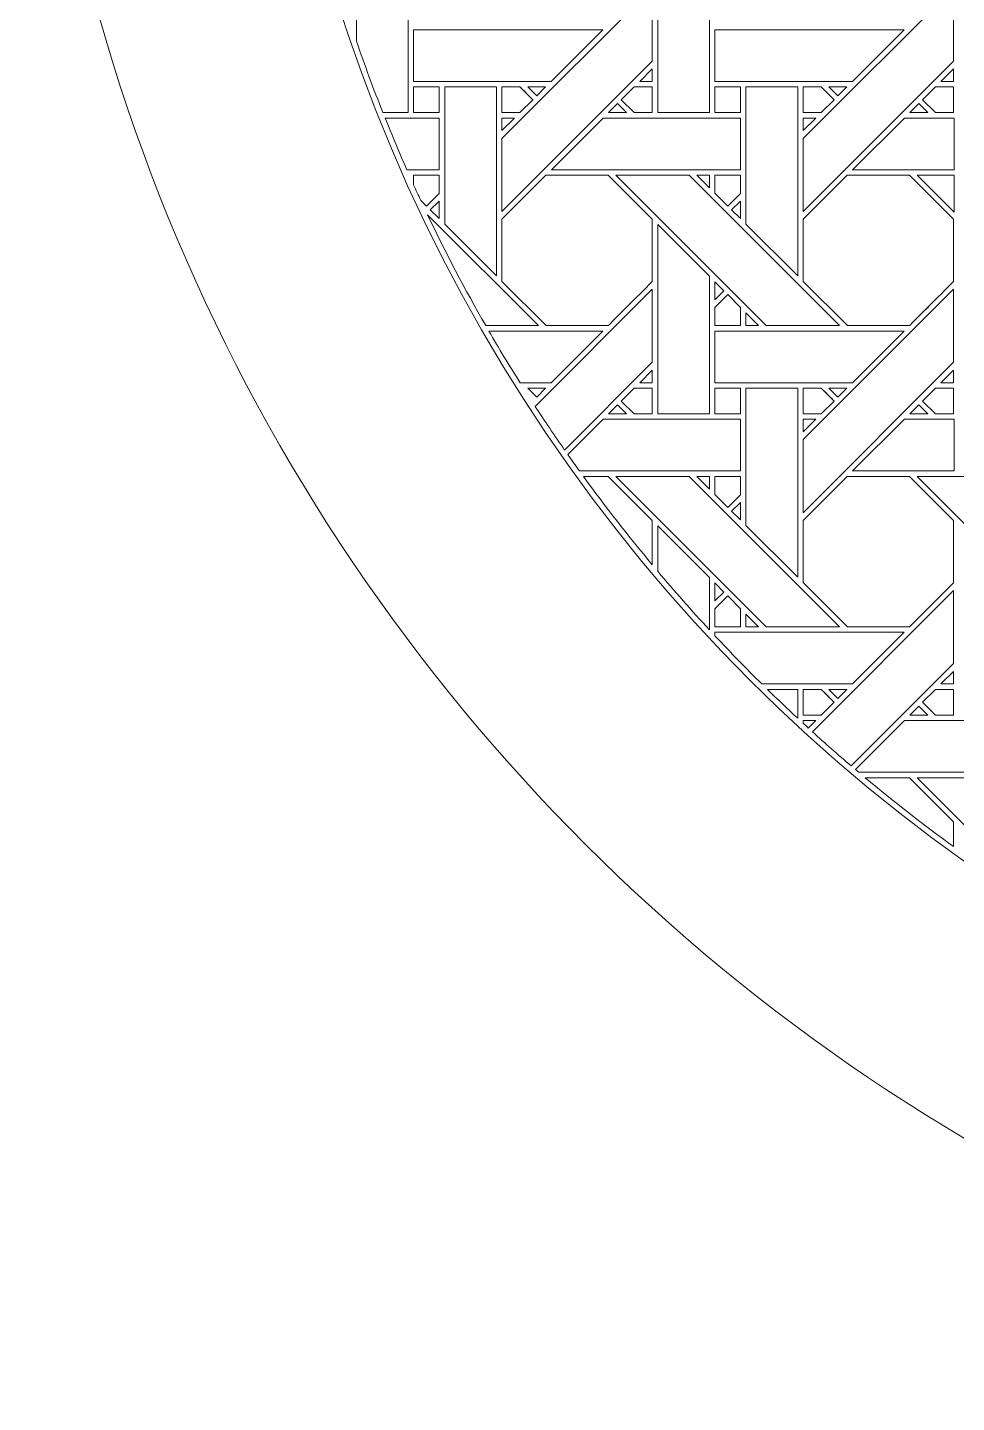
# Model space of a CAD drawing. Header units: inches. Extents: x 6.4 to 18.4, y 3.1 to 15.1.
# Drawn here: x 6.383 to 9.308, y 3.095 to 7.425 of the extents above; entities that cross this region are included whole.
import ezdxf

# ---------------------------------------------------------------- set-up
doc = ezdxf.new("R2010")
doc.units = ezdxf.units.IN
doc.header["$MEASUREMENT"] = 0
doc.layers.add('Design', color=7, linetype='Continuous', lineweight=0)

msp = doc.modelspace()

# ---------------------------------------------------------------- linework, layer by layer
at = {"layer": 'Design'}
for points, knots in [([(12.3829, 15.0948), (9.0691, 15.0948), (6.3829, 12.4085), (6.3829, 9.0948), (6.3829, 5.7811), (9.0691, 3.0948), (12.3829, 3.0948), (15.6966, 3.0948), (18.3829, 5.7811), (18.3829, 9.0948), (18.3829, 12.4085), (15.6966, 15.0948), (12.3829, 15.0948)], [0, 0, 0, 0, 1, 1, 1, 2, 2, 2, 3, 3, 3, 4, 4, 4, 4]), ([(12.3829, 14.3629), (9.4733, 14.3629), (7.1147, 12.0043), (7.1147, 9.0948), (7.1147, 6.1852), (9.4733, 3.8266), (12.3829, 3.8266), (15.2924, 3.8266), (17.651, 6.1852), (17.651, 9.0948), (17.651, 12.0043), (15.2924, 14.3629), (12.3829, 14.3629)], [0, 0, 0, 0, 1, 1, 1, 2, 2, 2, 3, 3, 3, 4, 4, 4, 4]), ([(7.4188, 7.3816), (7.4188, 7.3816), (7.4188, 7.7528), (7.4188, 7.7528), (7.4188, 7.7528), (7.5816, 7.5906), (7.5816, 7.5906), (7.5816, 7.5906), (7.5816, 7.157), (7.5816, 7.157), (7.5816, 7.157), (7.5021, 7.157), (7.5021, 7.157), (7.4727, 7.231), (7.4449, 7.3059), (7.4188, 7.3816)], [0, 0, 0, 0, 1, 1, 1, 2, 2, 2, 3, 3, 3, 4, 4, 4, 5, 5, 5, 5]), ([(8.5303, 7.5906), (8.5303, 7.5906), (8.5303, 7.157), (8.5303, 7.157), (8.5303, 7.157), (8.3676, 7.157), (8.3676, 7.157), (8.3676, 7.157), (8.3676, 7.7528), (8.3676, 7.7528), (8.3676, 7.7528), (8.5303, 7.5906), (8.5303, 7.5906)], [0, 0, 0, 0, 1, 1, 1, 2, 2, 2, 3, 3, 3, 4, 4, 4, 4]), ([(7.8768, 7.0756), (7.8768, 7.0756), (8.3504, 7.5492), (8.3504, 7.5492), (8.3504, 7.5492), (8.3504, 7.3192), (8.3504, 7.3192), (8.3504, 7.3192), (7.8768, 6.8455), (7.8768, 6.8455), (7.8768, 6.8455), (7.8768, 7.0756), (7.8768, 7.0756)], [0, 0, 0, 0, 1, 1, 1, 2, 2, 2, 3, 3, 3, 4, 4, 4, 4]), ([(8.8255, 7.0756), (8.8255, 7.0756), (9.2992, 7.5492), (9.2992, 7.5492), (9.2992, 7.5492), (9.2992, 7.3192), (9.2992, 7.3192), (9.2992, 7.3192), (8.8255, 6.8455), (8.8255, 6.8455), (8.8255, 6.8455), (8.8255, 7.0756), (8.8255, 7.0756)], [0, 0, 0, 0, 1, 1, 1, 2, 2, 2, 3, 3, 3, 4, 4, 4, 4]), ([(7.5989, 7.255), (7.5989, 7.255), (7.5989, 7.4177), (7.5989, 7.4177), (7.5989, 7.4177), (8.1946, 7.4177), (8.1946, 7.4177), (8.1946, 7.4177), (8.0319, 7.255), (8.0319, 7.255), (8.0319, 7.255), (7.5989, 7.255), (7.5989, 7.255)], [0, 0, 0, 0, 1, 1, 1, 2, 2, 2, 3, 3, 3, 4, 4, 4, 4]), ([(8.5476, 7.255), (8.5476, 7.255), (8.5476, 7.4177), (8.5476, 7.4177), (8.5476, 7.4177), (9.1433, 7.4177), (9.1433, 7.4177), (9.1433, 7.4177), (8.9806, 7.255), (8.9806, 7.255), (8.9806, 7.255), (8.5476, 7.255), (8.5476, 7.255)], [0, 0, 0, 0, 1, 1, 1, 2, 2, 2, 3, 3, 3, 4, 4, 4, 4]), ([(8.3107, 7.255), (8.3107, 7.255), (8.3504, 7.2948), (8.3504, 7.2948), (8.3504, 7.2948), (8.3504, 7.255), (8.3504, 7.255), (8.3504, 7.255), (8.3107, 7.255), (8.3107, 7.255)], [0, 0, 0, 0, 1, 1, 1, 2, 2, 2, 3, 3, 3, 3]), ([(9.2594, 7.255), (9.2594, 7.255), (9.2992, 7.2948), (9.2992, 7.2948), (9.2992, 7.2948), (9.2992, 7.255), (9.2992, 7.255), (9.2992, 7.255), (9.2594, 7.255), (9.2594, 7.255)], [0, 0, 0, 0, 1, 1, 1, 2, 2, 2, 3, 3, 3, 3]), ([(7.6791, 7.1569), (7.6791, 7.1569), (7.5989, 7.1569), (7.5989, 7.1569), (7.5989, 7.1569), (7.5989, 7.2377), (7.5989, 7.2377), (7.5989, 7.2377), (7.6791, 7.2377), (7.6791, 7.2377), (7.6791, 7.2377), (7.6791, 7.1569), (7.6791, 7.1569)], [0, 0, 0, 0, 1, 1, 1, 2, 2, 2, 3, 3, 3, 4, 4, 4, 4]), ([(7.5989, 7.2377), (7.5989, 7.2377), (7.6791, 7.2377), (7.6791, 7.2377), (7.6791, 7.2377), (7.6791, 7.1569), (7.6791, 7.1569), (7.6791, 7.1569), (7.5989, 7.1569), (7.5989, 7.1569), (7.5989, 7.1569), (7.5989, 7.2377), (7.5989, 7.2377)], [0, 0, 0, 0, 1, 1, 1, 2, 2, 2, 3, 3, 3, 4, 4, 4, 4]), ([(7.8596, 7.2377), (7.8596, 7.2377), (7.8596, 6.6426), (7.8596, 6.6426), (7.8596, 6.6426), (7.6967, 6.8055), (7.6967, 6.8055), (7.6967, 6.8055), (7.6967, 7.2377), (7.6967, 7.2377), (7.6967, 7.2377), (7.8596, 7.2377), (7.8596, 7.2377)], [0, 0, 0, 0, 1, 1, 1, 2, 2, 2, 3, 3, 3, 4, 4, 4, 4]), ([(7.8767, 7.2377), (7.8767, 7.2377), (7.9338, 7.2377), (7.9338, 7.2377), (7.9389, 7.2326), (7.9697, 7.2018), (7.9741, 7.1974), (7.9741, 7.1974), (7.9337, 7.1569), (7.9337, 7.1569), (7.9337, 7.1569), (7.8767, 7.1569), (7.8767, 7.1569), (7.8767, 7.1569), (7.8767, 7.2377), (7.8767, 7.2377)], [0, 0, 0, 0, 1, 1, 1, 2, 2, 2, 3, 3, 3, 4, 4, 4, 5, 5, 5, 5]), ([(7.959, 7.2125), (7.959, 7.2125), (7.9741, 7.1974), (7.9741, 7.1974), (7.9741, 7.1974), (7.9337, 7.1569), (7.9337, 7.1569), (7.9337, 7.1569), (7.8767, 7.1569), (7.8767, 7.1569), (7.8767, 7.1569), (7.8767, 7.2377), (7.8767, 7.2377), (7.8767, 7.2377), (7.9338, 7.2377), (7.9338, 7.2377), (7.9393, 7.2323), (7.9496, 7.222), (7.959, 7.2125)], [0, 0, 0, 0, 1, 1, 1, 2, 2, 2, 3, 3, 3, 4, 4, 4, 5, 5, 5, 6, 6, 6, 6]), ([(7.9582, 7.2377), (7.9582, 7.2377), (8.0146, 7.2377), (8.0146, 7.2377), (8.0146, 7.2377), (7.9864, 7.2096), (7.9864, 7.2096), (7.9864, 7.2096), (7.9582, 7.2377), (7.9582, 7.2377)], [0, 0, 0, 0, 1, 1, 1, 2, 2, 2, 3, 3, 3, 3]), ([(8.3504, 7.1569), (8.3504, 7.1569), (8.2933, 7.1569), (8.2933, 7.1569), (8.2933, 7.1569), (8.2529, 7.1973), (8.2529, 7.1973), (8.2529, 7.1973), (8.2933, 7.2377), (8.2933, 7.2377), (8.2933, 7.2377), (8.3504, 7.2377), (8.3504, 7.2377), (8.3504, 7.2377), (8.3504, 7.1569), (8.3504, 7.1569)], [0, 0, 0, 0, 1, 1, 1, 2, 2, 2, 3, 3, 3, 4, 4, 4, 5, 5, 5, 5]), ([(8.2529, 7.1973), (8.2529, 7.1973), (8.2933, 7.2377), (8.2933, 7.2377), (8.2933, 7.2377), (8.3504, 7.2377), (8.3504, 7.2377), (8.3504, 7.2377), (8.3504, 7.1569), (8.3504, 7.1569), (8.3504, 7.1569), (8.2933, 7.1569), (8.2933, 7.1569), (8.2933, 7.1569), (8.2529, 7.1973), (8.2529, 7.1973)], [0, 0, 0, 0, 1, 1, 1, 2, 2, 2, 3, 3, 3, 4, 4, 4, 5, 5, 5, 5]), ([(8.5476, 7.1569), (8.5476, 7.1569), (8.5476, 7.2377), (8.5476, 7.2377), (8.5476, 7.2377), (8.6278, 7.2377), (8.6278, 7.2377), (8.6278, 7.2377), (8.6278, 7.1569), (8.6278, 7.1569), (8.6278, 7.1569), (8.5476, 7.1569), (8.5476, 7.1569)], [0, 0, 0, 0, 1, 1, 1, 2, 2, 2, 3, 3, 3, 4, 4, 4, 4]), ([(8.5476, 7.2377), (8.5476, 7.2377), (8.6278, 7.2377), (8.6278, 7.2377), (8.6278, 7.2377), (8.6278, 7.1569), (8.6278, 7.1569), (8.6278, 7.1569), (8.5476, 7.1569), (8.5476, 7.1569), (8.5476, 7.1569), (8.5476, 7.2377), (8.5476, 7.2377)], [0, 0, 0, 0, 1, 1, 1, 2, 2, 2, 3, 3, 3, 4, 4, 4, 4]), ([(8.8083, 7.2377), (8.8083, 7.2377), (8.8083, 6.6426), (8.8083, 6.6426), (8.8083, 6.6426), (8.6454, 6.8055), (8.6454, 6.8055), (8.6454, 6.8055), (8.6454, 7.2377), (8.6454, 7.2377), (8.6454, 7.2377), (8.8083, 7.2377), (8.8083, 7.2377)], [0, 0, 0, 0, 1, 1, 1, 2, 2, 2, 3, 3, 3, 4, 4, 4, 4]), ([(8.8255, 7.2377), (8.8255, 7.2377), (8.8825, 7.2377), (8.8825, 7.2377), (8.8877, 7.2326), (8.9184, 7.2018), (8.9228, 7.1974), (8.9228, 7.1974), (8.8824, 7.1569), (8.8824, 7.1569), (8.8824, 7.1569), (8.8255, 7.1569), (8.8255, 7.1569), (8.8255, 7.1569), (8.8255, 7.2377), (8.8255, 7.2377)], [0, 0, 0, 0, 1, 1, 1, 2, 2, 2, 3, 3, 3, 4, 4, 4, 5, 5, 5, 5]), ([(8.9071, 7.2132), (8.913, 7.2073), (8.9187, 7.2015), (8.9228, 7.1974), (8.9228, 7.1974), (8.8824, 7.1569), (8.8824, 7.1569), (8.8824, 7.1569), (8.8255, 7.1569), (8.8255, 7.1569), (8.8255, 7.1569), (8.8255, 7.2377), (8.8255, 7.2377), (8.8255, 7.2377), (8.8825, 7.2377), (8.8825, 7.2377), (8.8879, 7.2324), (8.8978, 7.2225), (8.9071, 7.2132)], [0, 0, 0, 0, 1, 1, 1, 2, 2, 2, 3, 3, 3, 4, 4, 4, 5, 5, 5, 6, 6, 6, 6]), ([(8.9069, 7.2377), (8.9069, 7.2377), (8.9634, 7.2377), (8.9634, 7.2377), (8.9634, 7.2377), (8.9351, 7.2096), (8.9351, 7.2096), (8.9351, 7.2096), (8.9069, 7.2377), (8.9069, 7.2377)], [0, 0, 0, 0, 1, 1, 1, 2, 2, 2, 3, 3, 3, 3]), ([(9.2991, 7.1569), (9.2991, 7.1569), (9.242, 7.1569), (9.242, 7.1569), (9.242, 7.1569), (9.2017, 7.1973), (9.2017, 7.1973), (9.2017, 7.1973), (9.2421, 7.2377), (9.2421, 7.2377), (9.2421, 7.2377), (9.2991, 7.2377), (9.2991, 7.2377), (9.2991, 7.2377), (9.2991, 7.1569), (9.2991, 7.1569)], [0, 0, 0, 0, 1, 1, 1, 2, 2, 2, 3, 3, 3, 4, 4, 4, 5, 5, 5, 5]), ([(9.2017, 7.1973), (9.2017, 7.1973), (9.2421, 7.2377), (9.2421, 7.2377), (9.2421, 7.2377), (9.2991, 7.2377), (9.2991, 7.2377), (9.2991, 7.2377), (9.2991, 7.1569), (9.2991, 7.1569), (9.2991, 7.1569), (9.242, 7.1569), (9.242, 7.1569), (9.242, 7.1569), (9.2017, 7.1973), (9.2017, 7.1973)], [0, 0, 0, 0, 1, 1, 1, 2, 2, 2, 3, 3, 3, 4, 4, 4, 5, 5, 5, 5]), ([(8.2691, 7.157), (8.2691, 7.157), (8.2126, 7.157), (8.2126, 7.157), (8.2126, 7.157), (8.2408, 7.1852), (8.2408, 7.1852), (8.2408, 7.1852), (8.2691, 7.157), (8.2691, 7.157)], [0, 0, 0, 0, 1, 1, 1, 2, 2, 2, 3, 3, 3, 3]), ([(9.2178, 7.157), (9.2178, 7.157), (9.1613, 7.157), (9.1613, 7.157), (9.1613, 7.157), (9.1896, 7.1852), (9.1896, 7.1852), (9.1896, 7.1852), (9.2178, 7.157), (9.2178, 7.157)], [0, 0, 0, 0, 1, 1, 1, 2, 2, 2, 3, 3, 3, 3]), ([(7.509, 7.1398), (7.509, 7.1398), (7.6792, 7.1398), (7.6792, 7.1398), (7.6792, 7.1398), (7.6792, 6.977), (7.6792, 6.977), (7.6792, 6.977), (7.5776, 6.977), (7.5776, 6.977), (7.5538, 7.0308), (7.531, 7.0851), (7.509, 7.1398)], [0, 0, 0, 0, 1, 1, 1, 2, 2, 2, 3, 3, 3, 4, 4, 4, 4]), ([(7.9166, 7.1398), (7.9166, 7.1398), (7.8768, 7.1), (7.8768, 7.1), (7.8768, 7.1), (7.8768, 7.1398), (7.8768, 7.1398), (7.8768, 7.1398), (7.9166, 7.1398), (7.9166, 7.1398)], [0, 0, 0, 0, 1, 1, 1, 2, 2, 2, 3, 3, 3, 3]), ([(8.0326, 6.977), (8.0326, 6.977), (8.1954, 7.1398), (8.1954, 7.1398), (8.1954, 7.1398), (8.6279, 7.1398), (8.6279, 7.1398), (8.6279, 7.1398), (8.6279, 6.977), (8.6279, 6.977), (8.6279, 6.977), (8.0326, 6.977), (8.0326, 6.977)], [0, 0, 0, 0, 1, 1, 1, 2, 2, 2, 3, 3, 3, 4, 4, 4, 4]), ([(8.8653, 7.1398), (8.8653, 7.1398), (8.8255, 7.1), (8.8255, 7.1), (8.8255, 7.1), (8.8255, 7.1398), (8.8255, 7.1398), (8.8255, 7.1398), (8.8653, 7.1398), (8.8653, 7.1398)], [0, 0, 0, 0, 1, 1, 1, 2, 2, 2, 3, 3, 3, 3]), ([(9.1442, 7.1398), (9.1442, 7.1398), (9.3006, 7.1398), (9.3006, 7.1398), (9.3006, 7.1398), (9.3006, 6.977), (9.3006, 6.977), (9.3006, 6.977), (8.9813, 6.977), (8.9813, 6.977), (8.9813, 6.977), (9.1442, 7.1398), (9.1442, 7.1398)], [0, 0, 0, 0, 1, 1, 1, 2, 2, 2, 3, 3, 3, 4, 4, 4, 4]), ([(7.6791, 6.9023), (7.6791, 6.9023), (7.6392, 6.8623), (7.6392, 6.8623), (7.6392, 6.8623), (7.6216, 6.8799), (7.6216, 6.8799), (7.6139, 6.8964), (7.6063, 6.9128), (7.5988, 6.9294), (7.5988, 6.9294), (7.5988, 6.9599), (7.5988, 6.9599), (7.5988, 6.9599), (7.6791, 6.9599), (7.6791, 6.9599), (7.6791, 6.9599), (7.6791, 6.9023), (7.6791, 6.9023)], [0, 0, 0, 0, 1, 1, 1, 2, 2, 2, 3, 3, 3, 4, 4, 4, 5, 5, 5, 6, 6, 6, 6]), ([(7.6216, 6.8799), (7.6139, 6.8964), (7.6063, 6.9128), (7.5988, 6.9294), (7.5988, 6.9294), (7.5988, 6.9599), (7.5988, 6.9599), (7.5988, 6.9599), (7.6791, 6.9599), (7.6791, 6.9599), (7.6791, 6.9599), (7.6791, 6.9023), (7.6791, 6.9023), (7.6791, 6.9023), (7.6392, 6.8623), (7.6392, 6.8623), (7.6392, 6.8623), (7.6216, 6.8799), (7.6216, 6.8799)], [0, 0, 0, 0, 1, 1, 1, 2, 2, 2, 3, 3, 3, 4, 4, 4, 5, 5, 5, 6, 6, 6, 6]), ([(7.8767, 6.6255), (7.8767, 6.6255), (7.8767, 6.8211), (7.8767, 6.8211), (7.8767, 6.8211), (8.0154, 6.9598), (8.0154, 6.9598), (8.0154, 6.9598), (8.2116, 6.9598), (8.2116, 6.9598), (8.2116, 6.9598), (8.3504, 6.8211), (8.3504, 6.8211), (8.3504, 6.8211), (8.3504, 6.6249), (8.3504, 6.6249), (8.3326, 6.607), (8.2207, 6.4952), (8.2117, 6.4862), (8.2117, 6.4862), (8.016, 6.4862), (8.016, 6.4862), (8.016, 6.4862), (7.8767, 6.6255), (7.8767, 6.6255)], [0, 0, 0, 0, 1, 1, 1, 2, 2, 2, 3, 3, 3, 4, 4, 4, 5, 5, 5, 6, 6, 6, 7, 7, 7, 8, 8, 8, 8]), ([(7.8767, 6.8211), (7.8767, 6.8211), (8.0154, 6.9598), (8.0154, 6.9598), (8.0154, 6.9598), (8.2116, 6.9598), (8.2116, 6.9598), (8.2116, 6.9598), (8.3504, 6.8211), (8.3504, 6.8211), (8.3504, 6.8211), (8.3504, 6.6249), (8.3504, 6.6249), (8.3325, 6.6069), (8.2206, 6.4951), (8.2117, 6.4862), (8.2117, 6.4862), (8.016, 6.4862), (8.016, 6.4862), (8.016, 6.4862), (7.8767, 6.6255), (7.8767, 6.6255), (7.8767, 6.6255), (7.8767, 6.8211), (7.8767, 6.8211)], [0, 0, 0, 0, 1, 1, 1, 2, 2, 2, 3, 3, 3, 4, 4, 4, 5, 5, 5, 6, 6, 6, 7, 7, 7, 8, 8, 8, 8]), ([(8.2359, 6.9599), (8.2359, 6.9599), (8.4669, 6.9599), (8.4669, 6.9599), (8.4669, 6.9599), (8.9405, 6.4862), (8.9405, 6.4862), (8.9405, 6.4862), (8.7095, 6.4862), (8.7095, 6.4862), (8.7095, 6.4862), (8.2359, 6.9599), (8.2359, 6.9599)], [0, 0, 0, 0, 1, 1, 1, 2, 2, 2, 3, 3, 3, 4, 4, 4, 4]), ([(8.5304, 6.9599), (8.5304, 6.9599), (8.5304, 6.9201), (8.5304, 6.9201), (8.5304, 6.9201), (8.491, 6.9599), (8.491, 6.9599), (8.491, 6.9599), (8.5304, 6.9599), (8.5304, 6.9599)], [0, 0, 0, 0, 1, 1, 1, 2, 2, 2, 3, 3, 3, 3]), ([(8.5476, 6.9599), (8.5476, 6.9599), (8.6278, 6.9599), (8.6278, 6.9599), (8.6278, 6.9599), (8.6278, 6.9023), (8.6278, 6.9023), (8.6278, 6.9023), (8.5879, 6.8623), (8.5879, 6.8623), (8.5879, 6.8623), (8.5476, 6.9027), (8.5476, 6.9027), (8.5476, 6.9027), (8.5476, 6.9599), (8.5476, 6.9599)], [0, 0, 0, 0, 1, 1, 1, 2, 2, 2, 3, 3, 3, 4, 4, 4, 5, 5, 5, 5]), ([(8.5879, 6.8623), (8.5879, 6.8623), (8.5476, 6.9027), (8.5476, 6.9027), (8.5476, 6.9027), (8.5476, 6.9599), (8.5476, 6.9599), (8.5476, 6.9599), (8.6278, 6.9599), (8.6278, 6.9599), (8.6278, 6.9599), (8.6278, 6.9023), (8.6278, 6.9023), (8.6278, 6.9023), (8.5879, 6.8623), (8.5879, 6.8623)], [0, 0, 0, 0, 1, 1, 1, 2, 2, 2, 3, 3, 3, 4, 4, 4, 5, 5, 5, 5]), ([(8.8255, 6.8211), (8.8255, 6.8211), (8.9642, 6.9598), (8.9642, 6.9598), (8.9642, 6.9598), (9.1604, 6.9598), (9.1604, 6.9598), (9.1604, 6.9598), (9.2991, 6.8211), (9.2991, 6.8211), (9.2991, 6.8211), (9.2991, 6.6249), (9.2991, 6.6249), (9.2813, 6.607), (9.1694, 6.4952), (9.1604, 6.4862), (9.1604, 6.4862), (8.9647, 6.4862), (8.9647, 6.4862), (8.9647, 6.4862), (8.8255, 6.6255), (8.8255, 6.6255), (8.8255, 6.6255), (8.8255, 6.8211), (8.8255, 6.8211)], [0, 0, 0, 0, 1, 1, 1, 2, 2, 2, 3, 3, 3, 4, 4, 4, 5, 5, 5, 6, 6, 6, 7, 7, 7, 8, 8, 8, 8]), ([(8.8255, 6.8211), (8.8255, 6.8211), (8.9642, 6.9598), (8.9642, 6.9598), (8.9642, 6.9598), (9.1604, 6.9598), (9.1604, 6.9598), (9.1604, 6.9598), (9.2991, 6.8211), (9.2991, 6.8211), (9.2991, 6.8211), (9.2991, 6.6249), (9.2991, 6.6249), (9.2811, 6.6068), (9.1693, 6.4951), (9.1604, 6.4862), (9.1604, 6.4862), (8.9647, 6.4862), (8.9647, 6.4862), (8.9647, 6.4862), (8.8255, 6.6255), (8.8255, 6.6255), (8.8255, 6.6255), (8.8255, 6.8211), (8.8255, 6.8211)], [0, 0, 0, 0, 1, 1, 1, 2, 2, 2, 3, 3, 3, 4, 4, 4, 5, 5, 5, 6, 6, 6, 7, 7, 7, 8, 8, 8, 8]), ([(9.3006, 6.9599), (9.3006, 6.9599), (9.3006, 6.8438), (9.3006, 6.8438), (9.3006, 6.8438), (9.1846, 6.9599), (9.1846, 6.9599), (9.1846, 6.9599), (9.3006, 6.9599), (9.3006, 6.9599)], [0, 0, 0, 0, 1, 1, 1, 2, 2, 2, 3, 3, 3, 3]), ([(7.6792, 6.878), (7.6792, 6.878), (7.6792, 6.8229), (7.6792, 6.8229), (7.6792, 6.8229), (7.6514, 6.8503), (7.6514, 6.8503), (7.6514, 6.8503), (7.6792, 6.878), (7.6792, 6.878)], [0, 0, 0, 0, 1, 1, 1, 2, 2, 2, 3, 3, 3, 3]), ([(8.6279, 6.878), (8.6279, 6.878), (8.6279, 6.8229), (8.6279, 6.8229), (8.6279, 6.8229), (8.6001, 6.8503), (8.6001, 6.8503), (8.6001, 6.8503), (8.6279, 6.878), (8.6279, 6.878)], [0, 0, 0, 0, 1, 1, 1, 2, 2, 2, 3, 3, 3, 3]), ([(7.6427, 6.8353), (7.6427, 6.8353), (7.9918, 6.4862), (7.9918, 6.4862), (7.9918, 6.4862), (7.8258, 6.4862), (7.8258, 6.4862), (7.7605, 6.6), (7.6994, 6.7164), (7.6427, 6.8353)], [0, 0, 0, 0, 1, 1, 1, 2, 2, 2, 3, 3, 3, 3]), ([(8.5303, 6.6419), (8.5303, 6.6419), (8.5303, 6.2082), (8.5303, 6.2082), (8.5303, 6.2082), (8.3676, 6.2082), (8.3676, 6.2082), (8.3676, 6.2082), (8.3676, 6.8041), (8.3676, 6.8041), (8.3676, 6.8041), (8.5303, 6.6419), (8.5303, 6.6419)], [0, 0, 0, 0, 1, 1, 1, 2, 2, 2, 3, 3, 3, 4, 4, 4, 4]), ([(7.9816, 6.2317), (7.9816, 6.2317), (8.3504, 6.6005), (8.3504, 6.6005), (8.3504, 6.6005), (8.3504, 6.3705), (8.3504, 6.3705), (8.3504, 6.3705), (8.0743, 6.0943), (8.0743, 6.0943), (8.0427, 6.1396), (8.0118, 6.1854), (7.9816, 6.2317)], [0, 0, 0, 0, 1, 1, 1, 2, 2, 2, 3, 3, 3, 4, 4, 4, 4]), ([(8.5758, 6.5958), (8.5758, 6.5958), (8.5476, 6.5677), (8.5476, 6.5677), (8.5476, 6.5677), (8.5476, 6.6244), (8.5476, 6.6244), (8.5476, 6.6244), (8.5758, 6.5958), (8.5758, 6.5958)], [0, 0, 0, 0, 1, 1, 1, 2, 2, 2, 3, 3, 3, 3]), ([(8.6282, 6.486), (8.6282, 6.486), (8.5476, 6.486), (8.5476, 6.486), (8.5476, 6.486), (8.5476, 6.5433), (8.5476, 6.5433), (8.5476, 6.5433), (8.5879, 6.5836), (8.5879, 6.5836), (8.5879, 6.5836), (8.6282, 6.5433), (8.6282, 6.5433), (8.6282, 6.5433), (8.6282, 6.486), (8.6282, 6.486)], [0, 0, 0, 0, 1, 1, 1, 2, 2, 2, 3, 3, 3, 4, 4, 4, 5, 5, 5, 5]), ([(8.5476, 6.5433), (8.5476, 6.5433), (8.5879, 6.5836), (8.5879, 6.5836), (8.5879, 6.5836), (8.6282, 6.5433), (8.6282, 6.5433), (8.6282, 6.5433), (8.6282, 6.486), (8.6282, 6.486), (8.6282, 6.486), (8.5476, 6.486), (8.5476, 6.486), (8.5476, 6.486), (8.5476, 6.5433), (8.5476, 6.5433)], [0, 0, 0, 0, 1, 1, 1, 2, 2, 2, 3, 3, 3, 4, 4, 4, 5, 5, 5, 5]), ([(8.8255, 6.1269), (8.8255, 6.1269), (9.2992, 6.6005), (9.2992, 6.6005), (9.2992, 6.6005), (9.2992, 6.3705), (9.2992, 6.3705), (9.2992, 6.3705), (8.8255, 5.8968), (8.8255, 5.8968), (8.8255, 5.8968), (8.8255, 6.1269), (8.8255, 6.1269)], [0, 0, 0, 0, 1, 1, 1, 2, 2, 2, 3, 3, 3, 4, 4, 4, 4]), ([(8.6853, 6.4862), (8.6853, 6.4862), (8.6455, 6.4862), (8.6455, 6.4862), (8.6455, 6.4862), (8.6455, 6.526), (8.6455, 6.526), (8.6455, 6.526), (8.6853, 6.4862), (8.6853, 6.4862)], [0, 0, 0, 0, 1, 1, 1, 2, 2, 2, 3, 3, 3, 3]), ([(7.8357, 6.469), (7.8357, 6.469), (8.1946, 6.469), (8.1946, 6.469), (8.1946, 6.469), (8.0319, 6.3063), (8.0319, 6.3063), (8.0319, 6.3063), (7.9339, 6.3063), (7.9339, 6.3063), (7.9002, 6.3599), (7.8675, 6.4141), (7.8357, 6.469)], [0, 0, 0, 0, 1, 1, 1, 2, 2, 2, 3, 3, 3, 4, 4, 4, 4]), ([(8.5476, 6.3063), (8.5476, 6.3063), (8.5476, 6.469), (8.5476, 6.469), (8.5476, 6.469), (9.1433, 6.469), (9.1433, 6.469), (9.1433, 6.469), (8.9806, 6.3063), (8.9806, 6.3063), (8.9806, 6.3063), (8.5476, 6.3063), (8.5476, 6.3063)], [0, 0, 0, 0, 1, 1, 1, 2, 2, 2, 3, 3, 3, 4, 4, 4, 4]), ([(8.3107, 6.3063), (8.3107, 6.3063), (8.3504, 6.3461), (8.3504, 6.3461), (8.3504, 6.3461), (8.3504, 6.3063), (8.3504, 6.3063), (8.3504, 6.3063), (8.3107, 6.3063), (8.3107, 6.3063)], [0, 0, 0, 0, 1, 1, 1, 2, 2, 2, 3, 3, 3, 3]), ([(9.2594, 6.3063), (9.2594, 6.3063), (9.2992, 6.3461), (9.2992, 6.3461), (9.2992, 6.3461), (9.2992, 6.3063), (9.2992, 6.3063), (9.2992, 6.3063), (9.2594, 6.3063), (9.2594, 6.3063)], [0, 0, 0, 0, 1, 1, 1, 2, 2, 2, 3, 3, 3, 3]), ([(8.0146, 6.289), (8.0146, 6.289), (7.9864, 6.2608), (7.9864, 6.2608), (7.9864, 6.2608), (7.9582, 6.289), (7.9582, 6.289), (7.9582, 6.289), (8.0146, 6.289), (8.0146, 6.289)], [0, 0, 0, 0, 1, 1, 1, 2, 2, 2, 3, 3, 3, 3]), ([(8.3504, 6.2082), (8.3504, 6.2082), (8.2933, 6.2082), (8.2933, 6.2082), (8.2933, 6.2082), (8.2529, 6.2486), (8.2529, 6.2486), (8.2529, 6.2486), (8.2934, 6.289), (8.2934, 6.289), (8.2934, 6.289), (8.3504, 6.289), (8.3504, 6.289), (8.3504, 6.289), (8.3504, 6.2082), (8.3504, 6.2082)], [0, 0, 0, 0, 1, 1, 1, 2, 2, 2, 3, 3, 3, 4, 4, 4, 5, 5, 5, 5]), ([(8.2529, 6.2486), (8.2529, 6.2486), (8.2934, 6.289), (8.2934, 6.289), (8.2934, 6.289), (8.3504, 6.289), (8.3504, 6.289), (8.3504, 6.289), (8.3504, 6.2082), (8.3504, 6.2082), (8.3504, 6.2082), (8.2933, 6.2082), (8.2933, 6.2082), (8.2933, 6.2082), (8.2529, 6.2486), (8.2529, 6.2486)], [0, 0, 0, 0, 1, 1, 1, 2, 2, 2, 3, 3, 3, 4, 4, 4, 5, 5, 5, 5]), ([(8.5476, 6.2082), (8.5476, 6.2082), (8.5476, 6.289), (8.5476, 6.289), (8.5476, 6.289), (8.6278, 6.289), (8.6278, 6.289), (8.6278, 6.289), (8.6278, 6.2082), (8.6278, 6.2082), (8.6278, 6.2082), (8.5476, 6.2082), (8.5476, 6.2082)], [0, 0, 0, 0, 1, 1, 1, 2, 2, 2, 3, 3, 3, 4, 4, 4, 4]), ([(8.5476, 6.289), (8.5476, 6.289), (8.6278, 6.289), (8.6278, 6.289), (8.6278, 6.289), (8.6278, 6.2082), (8.6278, 6.2082), (8.6278, 6.2082), (8.5476, 6.2082), (8.5476, 6.2082), (8.5476, 6.2082), (8.5476, 6.289), (8.5476, 6.289)], [0, 0, 0, 0, 1, 1, 1, 2, 2, 2, 3, 3, 3, 4, 4, 4, 4]), ([(8.6454, 6.289), (8.6454, 6.289), (8.8083, 6.289), (8.8083, 6.289), (8.8083, 6.289), (8.8083, 5.6939), (8.8083, 5.6939), (8.8083, 5.6939), (8.6454, 5.8568), (8.6454, 5.8568), (8.6454, 5.8568), (8.6454, 6.289), (8.6454, 6.289)], [0, 0, 0, 0, 1, 1, 1, 2, 2, 2, 3, 3, 3, 4, 4, 4, 4]), ([(8.8255, 6.289), (8.8255, 6.289), (8.8825, 6.289), (8.8825, 6.289), (8.8877, 6.2839), (8.9184, 6.2531), (8.9228, 6.2486), (8.9228, 6.2486), (8.8824, 6.2082), (8.8824, 6.2082), (8.8824, 6.2082), (8.8255, 6.2082), (8.8255, 6.2082), (8.8255, 6.2082), (8.8255, 6.289), (8.8255, 6.289)], [0, 0, 0, 0, 1, 1, 1, 2, 2, 2, 3, 3, 3, 4, 4, 4, 5, 5, 5, 5]), ([(8.9228, 6.2486), (8.9228, 6.2486), (8.8824, 6.2082), (8.8824, 6.2082), (8.8824, 6.2082), (8.8255, 6.2082), (8.8255, 6.2082), (8.8255, 6.2082), (8.8255, 6.289), (8.8255, 6.289), (8.8255, 6.289), (8.8825, 6.289), (8.8825, 6.289), (8.888, 6.2836), (8.9188, 6.2527), (8.9228, 6.2486)], [0, 0, 0, 0, 1, 1, 1, 2, 2, 2, 3, 3, 3, 4, 4, 4, 5, 5, 5, 5]), ([(8.9069, 6.289), (8.9069, 6.289), (8.9634, 6.289), (8.9634, 6.289), (8.9634, 6.289), (8.9351, 6.2608), (8.9351, 6.2608), (8.9351, 6.2608), (8.9069, 6.289), (8.9069, 6.289)], [0, 0, 0, 0, 1, 1, 1, 2, 2, 2, 3, 3, 3, 3]), ([(9.2991, 6.2082), (9.2991, 6.2082), (9.242, 6.2082), (9.242, 6.2082), (9.242, 6.2082), (9.2017, 6.2486), (9.2017, 6.2486), (9.2017, 6.2486), (9.2421, 6.289), (9.2421, 6.289), (9.2421, 6.289), (9.2991, 6.289), (9.2991, 6.289), (9.2991, 6.289), (9.2991, 6.2082), (9.2991, 6.2082)], [0, 0, 0, 0, 1, 1, 1, 2, 2, 2, 3, 3, 3, 4, 4, 4, 5, 5, 5, 5]), ([(9.2017, 6.2486), (9.2017, 6.2486), (9.2421, 6.289), (9.2421, 6.289), (9.2421, 6.289), (9.2991, 6.289), (9.2991, 6.289), (9.2991, 6.289), (9.2991, 6.2082), (9.2991, 6.2082), (9.2991, 6.2082), (9.242, 6.2082), (9.242, 6.2082), (9.242, 6.2082), (9.2017, 6.2486), (9.2017, 6.2486)], [0, 0, 0, 0, 1, 1, 1, 2, 2, 2, 3, 3, 3, 4, 4, 4, 5, 5, 5, 5]), ([(8.2691, 6.2082), (8.2691, 6.2082), (8.2126, 6.2082), (8.2126, 6.2082), (8.2126, 6.2082), (8.2408, 6.2365), (8.2408, 6.2365), (8.2408, 6.2365), (8.2691, 6.2082), (8.2691, 6.2082)], [0, 0, 0, 0, 1, 1, 1, 2, 2, 2, 3, 3, 3, 3]), ([(9.2178, 6.2082), (9.2178, 6.2082), (9.1613, 6.2082), (9.1613, 6.2082), (9.1613, 6.2082), (9.1896, 6.2365), (9.1896, 6.2365), (9.1896, 6.2365), (9.2178, 6.2082), (9.2178, 6.2082)], [0, 0, 0, 0, 1, 1, 1, 2, 2, 2, 3, 3, 3, 3]), ([(8.0843, 6.08), (8.0843, 6.08), (8.1954, 6.1911), (8.1954, 6.1911), (8.1954, 6.1911), (8.6279, 6.1911), (8.6279, 6.1911), (8.6279, 6.1911), (8.6279, 6.0283), (8.6279, 6.0283), (8.6279, 6.0283), (8.1211, 6.0283), (8.1211, 6.0283), (8.1088, 6.0454), (8.0965, 6.0627), (8.0843, 6.08)], [0, 0, 0, 0, 1, 1, 1, 2, 2, 2, 3, 3, 3, 4, 4, 4, 5, 5, 5, 5]), ([(8.8653, 6.1911), (8.8653, 6.1911), (8.8255, 6.1513), (8.8255, 6.1513), (8.8255, 6.1513), (8.8255, 6.1911), (8.8255, 6.1911), (8.8255, 6.1911), (8.8653, 6.1911), (8.8653, 6.1911)], [0, 0, 0, 0, 1, 1, 1, 2, 2, 2, 3, 3, 3, 3]), ([(9.1442, 6.1911), (9.1442, 6.1911), (9.3006, 6.1911), (9.3006, 6.1911), (9.3006, 6.1911), (9.3006, 6.0283), (9.3006, 6.0283), (9.3006, 6.0283), (8.9813, 6.0283), (8.9813, 6.0283), (8.9813, 6.0283), (9.1442, 6.1911), (9.1442, 6.1911)], [0, 0, 0, 0, 1, 1, 1, 2, 2, 2, 3, 3, 3, 4, 4, 4, 4]), ([(8.3504, 5.7329), (8.2751, 5.8231), (8.2027, 5.9159), (8.1335, 6.0111), (8.1335, 6.0111), (8.2116, 6.0111), (8.2116, 6.0111), (8.2116, 6.0111), (8.3504, 5.8724), (8.3504, 5.8724), (8.3504, 5.8724), (8.3504, 5.7329), (8.3504, 5.7329)], [0, 0, 0, 0, 1, 1, 1, 2, 2, 2, 3, 3, 3, 4, 4, 4, 4]), ([(8.3504, 5.7329), (8.2751, 5.8231), (8.2027, 5.9159), (8.1335, 6.0111), (8.1335, 6.0111), (8.2116, 6.0111), (8.2116, 6.0111), (8.2116, 6.0111), (8.3504, 5.8724), (8.3504, 5.8724), (8.3504, 5.8724), (8.3504, 5.7329), (8.3504, 5.7329)], [0, 0, 0, 0, 1, 1, 1, 2, 2, 2, 3, 3, 3, 4, 4, 4, 4]), ([(8.2359, 6.0112), (8.2359, 6.0112), (8.4669, 6.0112), (8.4669, 6.0112), (8.4669, 6.0112), (8.9405, 5.5375), (8.9405, 5.5375), (8.9405, 5.5375), (8.7095, 5.5375), (8.7095, 5.5375), (8.7095, 5.5375), (8.2359, 6.0112), (8.2359, 6.0112)], [0, 0, 0, 0, 1, 1, 1, 2, 2, 2, 3, 3, 3, 4, 4, 4, 4]), ([(8.491, 6.0111), (8.491, 6.0111), (8.5304, 6.0111), (8.5304, 6.0111), (8.5304, 6.0111), (8.5304, 5.9713), (8.5304, 5.9713), (8.5304, 5.9713), (8.491, 6.0111), (8.491, 6.0111)], [0, 0, 0, 0, 1, 1, 1, 2, 2, 2, 3, 3, 3, 3]), ([(8.5476, 6.0111), (8.5476, 6.0111), (8.6278, 6.0111), (8.6278, 6.0111), (8.6278, 6.0111), (8.6278, 5.9535), (8.6278, 5.9535), (8.6278, 5.9535), (8.5879, 5.9136), (8.5879, 5.9136), (8.5879, 5.9136), (8.5476, 5.9539), (8.5476, 5.9539), (8.5476, 5.9539), (8.5476, 6.0111), (8.5476, 6.0111)], [0, 0, 0, 0, 1, 1, 1, 2, 2, 2, 3, 3, 3, 4, 4, 4, 5, 5, 5, 5]), ([(8.6278, 5.9535), (8.6278, 5.9535), (8.5879, 5.9136), (8.5879, 5.9136), (8.5879, 5.9136), (8.5476, 5.9539), (8.5476, 5.9539), (8.5476, 5.9539), (8.5476, 6.0111), (8.5476, 6.0111), (8.5476, 6.0111), (8.6278, 6.0111), (8.6278, 6.0111), (8.6278, 6.0111), (8.6278, 5.9535), (8.6278, 5.9535)], [0, 0, 0, 0, 1, 1, 1, 2, 2, 2, 3, 3, 3, 4, 4, 4, 5, 5, 5, 5]), ([(8.8255, 5.6767), (8.8255, 5.6767), (8.8255, 5.8724), (8.8255, 5.8724), (8.8255, 5.8724), (8.9642, 6.0111), (8.9642, 6.0111), (8.9642, 6.0111), (9.1604, 6.0111), (9.1604, 6.0111), (9.1604, 6.0111), (9.2991, 5.8724), (9.2991, 5.8724), (9.2991, 5.8724), (9.2991, 5.6762), (9.2991, 5.6762), (9.2813, 5.6582), (9.1694, 5.5465), (9.1604, 5.5375), (9.1604, 5.5375), (8.9647, 5.5375), (8.9647, 5.5375), (8.9647, 5.5375), (8.8255, 5.6767), (8.8255, 5.6767)], [0, 0, 0, 0, 1, 1, 1, 2, 2, 2, 3, 3, 3, 4, 4, 4, 5, 5, 5, 6, 6, 6, 7, 7, 7, 8, 8, 8, 8]), ([(8.8255, 5.6767), (8.8255, 5.6767), (8.8255, 5.8724), (8.8255, 5.8724), (8.8255, 5.8724), (8.9642, 6.0111), (8.9642, 6.0111), (8.9642, 6.0111), (9.1604, 6.0111), (9.1604, 6.0111), (9.1604, 6.0111), (9.2991, 5.8724), (9.2991, 5.8724), (9.2991, 5.8724), (9.2991, 5.6762), (9.2991, 5.6762), (9.2813, 5.6582), (9.1694, 5.5465), (9.1604, 5.5375), (9.1604, 5.5375), (8.9647, 5.5375), (8.9647, 5.5375), (8.9647, 5.5375), (8.8255, 5.6767), (8.8255, 5.6767)], [0, 0, 0, 0, 1, 1, 1, 2, 2, 2, 3, 3, 3, 4, 4, 4, 5, 5, 5, 6, 6, 6, 7, 7, 7, 8, 8, 8, 8]), ([(9.1846, 6.0112), (9.1846, 6.0112), (9.4156, 6.0112), (9.4156, 6.0112), (9.4156, 6.0112), (9.8892, 5.5375), (9.8892, 5.5375), (9.8892, 5.5375), (9.6582, 5.5375), (9.6582, 5.5375), (9.6582, 5.5375), (9.1846, 6.0112), (9.1846, 6.0112)], [0, 0, 0, 0, 1, 1, 1, 2, 2, 2, 3, 3, 3, 4, 4, 4, 4]), ([(8.6279, 5.9293), (8.6279, 5.9293), (8.6279, 5.8741), (8.6279, 5.8741), (8.6279, 5.8741), (8.6001, 5.9015), (8.6001, 5.9015), (8.6001, 5.9015), (8.6279, 5.9293), (8.6279, 5.9293)], [0, 0, 0, 0, 1, 1, 1, 2, 2, 2, 3, 3, 3, 3]), ([(8.5303, 5.5282), (8.4747, 5.5883), (8.4204, 5.6497), (8.3676, 5.7123), (8.3676, 5.7123), (8.3676, 5.8553), (8.3676, 5.8553), (8.3676, 5.8553), (8.5303, 5.6932), (8.5303, 5.6932), (8.5303, 5.6932), (8.5303, 5.5282), (8.5303, 5.5282)], [0, 0, 0, 0, 1, 1, 1, 2, 2, 2, 3, 3, 3, 4, 4, 4, 4]), ([(8.5758, 5.6471), (8.5758, 5.6471), (8.5476, 5.6189), (8.5476, 5.6189), (8.5476, 5.6189), (8.5476, 5.6757), (8.5476, 5.6757), (8.5476, 5.6757), (8.5758, 5.6471), (8.5758, 5.6471)], [0, 0, 0, 0, 1, 1, 1, 2, 2, 2, 3, 3, 3, 3]), ([(8.6282, 5.5372), (8.6282, 5.5372), (8.5476, 5.5372), (8.5476, 5.5372), (8.5476, 5.5372), (8.5476, 5.5945), (8.5476, 5.5945), (8.5476, 5.5945), (8.5879, 5.6349), (8.5879, 5.6349), (8.5879, 5.6349), (8.6282, 5.5945), (8.6282, 5.5945), (8.6282, 5.5945), (8.6282, 5.5372), (8.6282, 5.5372)], [0, 0, 0, 0, 1, 1, 1, 2, 2, 2, 3, 3, 3, 4, 4, 4, 5, 5, 5, 5]), ([(8.5476, 5.5945), (8.5476, 5.5945), (8.5879, 5.6349), (8.5879, 5.6349), (8.5879, 5.6349), (8.6282, 5.5945), (8.6282, 5.5945), (8.6282, 5.5945), (8.6282, 5.5372), (8.6282, 5.5372), (8.6282, 5.5372), (8.5476, 5.5372), (8.5476, 5.5372), (8.5476, 5.5372), (8.5476, 5.5945), (8.5476, 5.5945)], [0, 0, 0, 0, 1, 1, 1, 2, 2, 2, 3, 3, 3, 4, 4, 4, 5, 5, 5, 5]), ([(8.8545, 5.2072), (8.8545, 5.2072), (9.2992, 5.6518), (9.2992, 5.6518), (9.2992, 5.6518), (9.2992, 5.4217), (9.2992, 5.4217), (9.2992, 5.4217), (8.9769, 5.0995), (8.9769, 5.0995), (8.9356, 5.1348), (8.8947, 5.1706), (8.8545, 5.2072)], [0, 0, 0, 0, 1, 1, 1, 2, 2, 2, 3, 3, 3, 4, 4, 4, 4]), ([(8.6853, 5.5375), (8.6853, 5.5375), (8.6455, 5.5375), (8.6455, 5.5375), (8.6455, 5.5375), (8.6455, 5.5773), (8.6455, 5.5773), (8.6455, 5.5773), (8.6853, 5.5375), (8.6853, 5.5375)], [0, 0, 0, 0, 1, 1, 1, 2, 2, 2, 3, 3, 3, 3]), ([(8.5476, 5.5096), (8.5476, 5.5096), (8.5476, 5.5202), (8.5476, 5.5202), (8.5476, 5.5202), (9.1433, 5.5202), (9.1433, 5.5202), (9.1433, 5.5202), (8.9806, 5.3576), (8.9806, 5.3576), (8.9806, 5.3576), (8.6957, 5.3576), (8.6957, 5.3576), (8.6454, 5.4073), (8.596, 5.4579), (8.5476, 5.5096)], [0, 0, 0, 0, 1, 1, 1, 2, 2, 2, 3, 3, 3, 4, 4, 4, 5, 5, 5, 5]), ([(9.2594, 5.3576), (9.2594, 5.3576), (9.2992, 5.3973), (9.2992, 5.3973), (9.2992, 5.3973), (9.2992, 5.3576), (9.2992, 5.3576), (9.2992, 5.3576), (9.2594, 5.3576), (9.2594, 5.3576)], [0, 0, 0, 0, 1, 1, 1, 2, 2, 2, 3, 3, 3, 3]), ([(8.8083, 5.2496), (8.7763, 5.2794), (8.7446, 5.3097), (8.7132, 5.3403), (8.7132, 5.3403), (8.8083, 5.3403), (8.8083, 5.3403), (8.8083, 5.3403), (8.8083, 5.2496), (8.8083, 5.2496)], [0, 0, 0, 0, 1, 1, 1, 2, 2, 2, 3, 3, 3, 3]), ([(8.8824, 5.2595), (8.8824, 5.2595), (8.8255, 5.2595), (8.8255, 5.2595), (8.8255, 5.2595), (8.8255, 5.3403), (8.8255, 5.3403), (8.8255, 5.3403), (8.8825, 5.3403), (8.8825, 5.3403), (8.8877, 5.3351), (8.9184, 5.3043), (8.9228, 5.2999), (8.9228, 5.2999), (8.8824, 5.2595), (8.8824, 5.2595)], [0, 0, 0, 0, 1, 1, 1, 2, 2, 2, 3, 3, 3, 4, 4, 4, 5, 5, 5, 5]), ([(8.8255, 5.3403), (8.8255, 5.3403), (8.8825, 5.3403), (8.8825, 5.3403), (8.8879, 5.3349), (8.9187, 5.3041), (8.9228, 5.2999), (8.9228, 5.2999), (8.8824, 5.2595), (8.8824, 5.2595), (8.8824, 5.2595), (8.8255, 5.2595), (8.8255, 5.2595), (8.8255, 5.2595), (8.8255, 5.3403), (8.8255, 5.3403)], [0, 0, 0, 0, 1, 1, 1, 2, 2, 2, 3, 3, 3, 4, 4, 4, 5, 5, 5, 5]), ([(8.9634, 5.3403), (8.9634, 5.3403), (8.9351, 5.3121), (8.9351, 5.3121), (8.9351, 5.3121), (8.9069, 5.3403), (8.9069, 5.3403), (8.9069, 5.3403), (8.9634, 5.3403), (8.9634, 5.3403)], [0, 0, 0, 0, 1, 1, 1, 2, 2, 2, 3, 3, 3, 3]), ([(9.2991, 5.2595), (9.2991, 5.2595), (9.242, 5.2595), (9.242, 5.2595), (9.242, 5.2595), (9.2017, 5.2998), (9.2017, 5.2998), (9.2017, 5.2998), (9.2421, 5.3403), (9.2421, 5.3403), (9.2421, 5.3403), (9.2991, 5.3403), (9.2991, 5.3403), (9.2991, 5.3403), (9.2991, 5.2595), (9.2991, 5.2595)], [0, 0, 0, 0, 1, 1, 1, 2, 2, 2, 3, 3, 3, 4, 4, 4, 5, 5, 5, 5]), ([(9.2017, 5.2998), (9.2017, 5.2998), (9.2421, 5.3403), (9.2421, 5.3403), (9.2421, 5.3403), (9.2991, 5.3403), (9.2991, 5.3403), (9.2991, 5.3403), (9.2991, 5.2595), (9.2991, 5.2595), (9.2991, 5.2595), (9.242, 5.2595), (9.242, 5.2595), (9.242, 5.2595), (9.2017, 5.2998), (9.2017, 5.2998)], [0, 0, 0, 0, 1, 1, 1, 2, 2, 2, 3, 3, 3, 4, 4, 4, 5, 5, 5, 5]), ([(9.2178, 5.2595), (9.2178, 5.2595), (9.1613, 5.2595), (9.1613, 5.2595), (9.1613, 5.2595), (9.1896, 5.2878), (9.1896, 5.2878), (9.1896, 5.2878), (9.2178, 5.2595), (9.2178, 5.2595)], [0, 0, 0, 0, 1, 1, 1, 2, 2, 2, 3, 3, 3, 3]), ([(8.8255, 5.2338), (8.8255, 5.2338), (8.8255, 5.2424), (8.8255, 5.2424), (8.8255, 5.2424), (8.8653, 5.2424), (8.8653, 5.2424), (8.8653, 5.2424), (8.8418, 5.2188), (8.8418, 5.2188), (8.8363, 5.2238), (8.8309, 5.2288), (8.8255, 5.2338)], [0, 0, 0, 0, 1, 1, 1, 2, 2, 2, 3, 3, 3, 4, 4, 4, 4]), ([(8.99, 5.0883), (8.99, 5.0883), (9.1442, 5.2424), (9.1442, 5.2424), (9.1442, 5.2424), (9.5766, 5.2424), (9.5766, 5.2424), (9.5766, 5.2424), (9.5766, 5.0795), (9.5766, 5.0795), (9.5766, 5.0795), (9.0004, 5.0795), (9.0004, 5.0795), (9.0004, 5.0795), (8.99, 5.0883), (8.99, 5.0883)], [0, 0, 0, 0, 1, 1, 1, 2, 2, 2, 3, 3, 3, 4, 4, 4, 5, 5, 5, 5]), ([(9.2991, 4.8455), (9.2039, 4.9147), (9.1111, 4.9871), (9.0209, 5.0624), (9.0209, 5.0624), (9.1604, 5.0624), (9.1604, 5.0624), (9.1604, 5.0624), (9.2991, 4.9237), (9.2991, 4.9237), (9.2991, 4.9237), (9.2991, 4.8455), (9.2991, 4.8455)], [0, 0, 0, 0, 1, 1, 1, 2, 2, 2, 3, 3, 3, 4, 4, 4, 4]), ([(9.2991, 4.8455), (9.2039, 4.9147), (9.1111, 4.9871), (9.0209, 5.0624), (9.0209, 5.0624), (9.1604, 5.0624), (9.1604, 5.0624), (9.1604, 5.0624), (9.2991, 4.9237), (9.2991, 4.9237), (9.2991, 4.9237), (9.2991, 4.8455), (9.2991, 4.8455)], [0, 0, 0, 0, 1, 1, 1, 2, 2, 2, 3, 3, 3, 4, 4, 4, 4]), ([(9.6127, 4.6343), (9.6127, 4.6343), (9.1846, 5.0624), (9.1846, 5.0624), (9.1846, 5.0624), (9.4156, 5.0624), (9.4156, 5.0624), (9.4156, 5.0624), (9.8892, 4.5888), (9.8892, 4.5888), (9.8892, 4.5888), (9.6873, 4.5888), (9.6873, 4.5888), (9.6623, 4.6038), (9.6374, 4.6189), (9.6127, 4.6343)], [0, 0, 0, 0, 1, 1, 1, 2, 2, 2, 3, 3, 3, 4, 4, 4, 5, 5, 5, 5])]:
    msp.add_open_spline(points, degree=3, knots=knots, dxfattribs=at)

doc.saveas('drawing.dxf')
